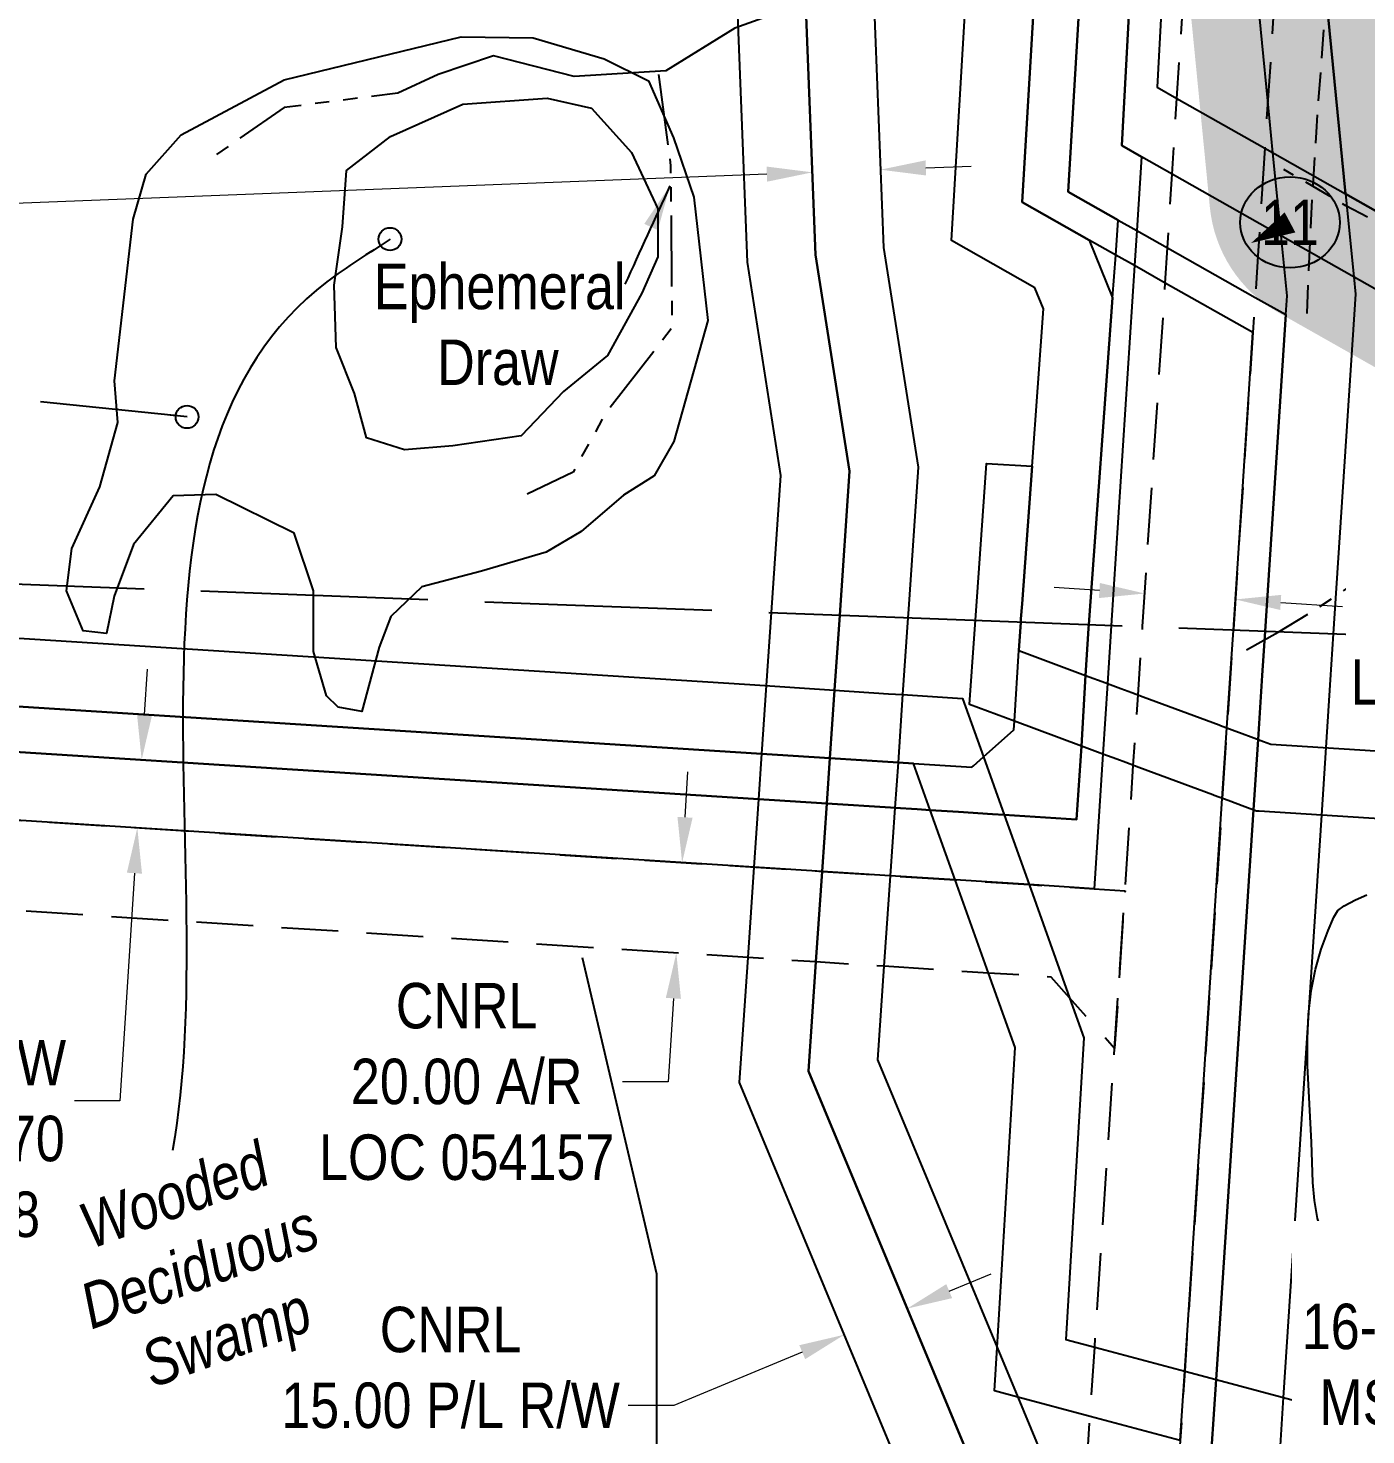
# Model space of a CAD drawing. Extents: x 331629 to 337523, y 6158057 to 6163201.
# Drawn here: x 333592.1 to 333886.3, y 6160443.1 to 6160752.6 of the extents above; entities that cross this region are included whole.
import ezdxf
from ezdxf.enums import TextEntityAlignment as Align

# ---------------------------------------------------------------- set-up
doc = ezdxf.new("R2010")
doc.units = 0
doc.header["$LTSCALE"] = 5
doc.header["$PDSIZE"] = 5
for name, pattern in [('foc-ACCESSROAD', [3.75, 2.5, -1.25]), ('foc-TOPO-ephemeral', [6.25, 3.125, -0.625, 0.625, -0.625, 0.625, -0.625]), ('foc-UNSURVEYED', [12.5, 10, -2.5]), ('UG_PIPE', [1.875, 1.25, -0.625])]:
    doc.linetypes.add(name, pattern=pattern)
doc.layers.get('Defpoints').update_dxf_attribs({"color": 9})
for name, color, linetype in [('AS-PIPE-UG', 44, 'UG_PIPE'), ('C-AR', 13, 'foc-ACCESSROAD'), ('C-RW', 13, 'Continuous'), ('F-RW', 190, 'Continuous'), ('L-USEC', 7, 'foc-UNSURVEYED'), ('P-BUFFER-H 30m', 51, 'Continuous'), ('P-ELEVATION', 7, 'Continuous'), ('P-PROPOSED', 10, 'Continuous'), ('P-PROPOSED-H', 21, 'Continuous'), ('T-DRAW', 143, 'foc-TOPO-ephemeral'), ('T-WATER', 160, 'Continuous'), ('T-WATER-T', 170, 'Continuous'), ('WETLAND', 143, 'Continuous'), ('WETLAND-T', 146, 'Continuous')]:
    doc.layers.add(name, color=color, linetype=linetype)
for name, color, linetype, lineweight in [('C-AR-T', 13, 'Continuous', 9), ('C-RW-T', 13, 'Continuous', 9), ('F-WS-T', 190, 'Continuous', 9)]:
    doc.layers.add(name, color=color, linetype=linetype, lineweight=lineweight)
doc.styles.add('80', font='ARIALN.TTF', dxfattribs={"height": 10})
doc.styles.add('80CG', font='ARIALN.TTF', dxfattribs={"height": 10})
doc.styles.add('80L', font='ARIALN.TTF', dxfattribs={"height": 10})
doc.dimstyles.new('Compass 5 000', dxfattribs={"dimscale": 5, "dimtxt": 9, "dimasz": 2, "dimexe": 0.2, "dimexo": 0.0625, "dimgap": 0.5, "dimtad": 0, "dimtih": 1, "dimtoh": 1, "dimzin": 0, "dimdsep": 46, "dimtxsty": '80CG', "dimcen": 0.1, "dimse1": 1, "dimse2": 1, "dimclrd": 256, "dimclrt": 256, "dimaunit": 1, "dimadec": 4, "dimazin": 0, "dimtfac": 0.06, "dimtofl": 0, "dimtmove": 0, "dimatfit": 1, "dimfxl": 0.2, "dimtolj": 1, "dimtzin": 0, "dimlwd": -1, "dimarcsym": 0})

# ---------------------------------------------------------------- blocks, each defined once
blk = doc.blocks.new('*D370')
at = {"layer": 'C-AR-T', "transparency": 16777216}
for p, q in [((333736.5786258912, 6160578.9316096), (333737.2188038097, 6160588.911097174)), ((333734.0232905299, 6160539.097468574), (333732.8465825494, 6160520.754220031)), ((333732.8465825494, 6160520.754220031), (333722.8465825493, 6160520.75422003))]:
    blk.add_line(p, q, dxfattribs=at)
for points in [[(333734.9153779622, 6160579.03830592), (333738.2418738201, 6160578.82491328), (333735.9384479728, 6160568.952122027)], [(333732.360042601, 6160539.204164893), (333735.6865384589, 6160538.990772254), (333734.6634684483, 6160549.076956147)]]:
    blk.add_solid(points, dxfattribs=at)
at = {"layer": 'Defpoints', "color": 0, "transparency": 16777216}
for p in [(333661.0961653403, 6160573.753207889), (333659.8211858159, 6160553.87804201), (333734.6634684483, 6160549.076956147)]:
    blk.add_point(p, dxfattribs=at)
at = {"layer": 'C-AR-T', "transparency": 16777216, "insert": (333688.545763996, 6160520.75422003), "char_height": 10, "attachment_point": 5, "style": '80CG'}
blk.add_mtext('\\A1;CNRL\\P20.00 A/R\\PLOC 054157', dxfattribs=at)
blk = doc.blocks.new('*D391')
at = {"layer": 'C-RW-T', "transparency": 16777216}
for p, q in [((333789.5597192625, 6160721.809069332), (333799.5521076382, 6160722.199164898)), ((333754.5854735136, 6160720.443700245), (333561.7931004714, 6160712.917226381))]:
    blk.add_line(p, q, dxfattribs=at)
for points in [[(333754.5204575859, 6160722.109098308), (333754.6504894414, 6160718.778302182), (333764.5778618893, 6160720.83379581)], [(333789.4947033349, 6160723.474467395), (333789.6247351903, 6160720.143671269), (333779.567330887, 6160721.418973765)]]:
    blk.add_solid(points, dxfattribs=at)
at = {"layer": 'Defpoints', "color": 0, "transparency": 16777216}
for p in [(333763.9892116543, 6160735.912208059), (333778.978680652, 6160736.497386014), (333764.5778618893, 6160720.83379581)]:
    blk.add_point(p, dxfattribs=at)
at = {"layer": 'C-RW-T', "transparency": 16777216, "insert": (333522.7071523131, 6160712.917226381), "char_height": 10, "attachment_point": 5, "style": '80CG'}
blk.add_mtext('\\A1;CNRL\\P15.00 P/L R/W\\PPLA 220065', dxfattribs=at)
blk = doc.blocks.new('*D394')
at = {"layer": 'C-RW-T', "transparency": 16777216}
for p, q in [((333794.6901406371, 6160474.681981553), (333803.924816248, 6160478.518746644)), ((333762.3709570509, 6160461.254209905), (333734.0919829705, 6160449.505039157)), ((333734.0919829705, 6160449.505039157), (333724.09198297, 6160449.505039157))]:
    blk.add_line(p, q, dxfattribs=at)
for points in [[(333794.0506797885, 6160476.221094156), (333795.3296014857, 6160473.142868952), (333785.4554650262, 6160470.845216462)], [(333761.7314962023, 6160462.793322507), (333763.0104178996, 6160459.715097304), (333771.6056326618, 6160465.090974996)]]:
    blk.add_solid(points, dxfattribs=at)
at = {"layer": 'Defpoints', "color": 0, "transparency": 16777216}
for p in [(333771.6056326618, 6160465.090974996), (333788.1988482685, 6160464.242191852), (333774.3490159041, 6160458.487950386)]:
    blk.add_point(p, dxfattribs=at)
at = {"layer": 'C-RW-T', "transparency": 16777216, "insert": (333685.006034812, 6160449.505039157), "char_height": 10, "attachment_point": 5, "style": '80CG'}
blk.add_mtext('\\A1;CNRL\\P15.00 P/L R/W\\PPLA 230131', dxfattribs=at)
blk = doc.blocks.new('*D398')
at = {"layer": 'C-RW-T', "transparency": 16777216}
for p, q in [((333813.6352483227, 6160763.406278239), (333551.4732410667, 6160778.965050716)), ((333844.1881437029, 6160761.593027139), (333854.1705792042, 6160761.000590255))]:
    blk.add_line(p, q, dxfattribs=at)
for points in [[(333813.7339878035, 6160765.070017489), (333813.536508842, 6160761.742538988), (333823.617683824, 6160762.813841354)], [(333844.2868831836, 6160763.256766389), (333844.0894042221, 6160759.929287888), (333834.2057082015, 6160762.185464024)]]:
    blk.add_solid(points, dxfattribs=at)
at = {"layer": 'Defpoints', "color": 0, "transparency": 16777216}
for p in [(333827.6015580007, 6160829.941273952), (333838.1895823781, 6160829.312896621), (333823.617683824, 6160762.813841354)]:
    blk.add_point(p, dxfattribs=at)
at = {"layer": 'C-RW-T', "transparency": 16777216, "insert": (333512.3872929084, 6160778.965050716), "char_height": 10, "attachment_point": 5, "style": '80CG'}
blk.add_mtext('\\A1;CNRL\\P10.00 P/L R/W\\PPlan 022 4070\\PPLA 982068', dxfattribs=at)
blk = doc.blocks.new('*D399')
at = {"layer": 'C-RW-T', "transparency": 16777216}
for p, q in [((333617.6891226698, 6160601.551534072), (333618.3244539317, 6160611.531331373)), ((333615.4664555807, 6160566.637831014), (333612.2765711353, 6160516.531056651)), ((333612.2765711353, 6160516.531056651), (333602.2765711353, 6160516.53105665))]:
    blk.add_line(p, q, dxfattribs=at)
for points in [[(333616.0258231195, 6160601.657422615), (333619.3524222201, 6160601.445645528), (333617.053791408, 6160591.57173677)], [(333613.8031560304, 6160566.743719557), (333617.129755131, 6160566.53194247), (333616.1017868426, 6160576.617628315)]]:
    blk.add_solid(points, dxfattribs=at)
at = {"layer": 'Defpoints', "color": 0, "transparency": 16777216}
for p in [(333592.8681264123, 6160593.111438287), (333591.916121847, 6160578.157329833), (333616.1017868426, 6160576.617628315)]:
    blk.add_point(p, dxfattribs=at)
at = {"layer": 'C-RW-T', "transparency": 16777216, "insert": (333563.1906229762, 6160516.531056652), "char_height": 10, "attachment_point": 5, "style": '80CG'}
blk.add_mtext('\\A1;CNRL\\P15.00 P/L R/W\\PPlan 022 4070\\PPLA 982068', dxfattribs=at)
blk = doc.blocks.new('*D513')
at = {"layer": 'C-AR-T', "transparency": 16777216}
for p, q in [((333827.7288933457, 6160628.827221039), (333817.7503178342, 6160629.481461638)), ((333867.6175848746, 6160626.211937786), (333881.1800103429, 6160625.322723755))]:
    blk.add_line(p, q, dxfattribs=at)
for points in [[(333827.8379334456, 6160630.490316957), (333827.6198532459, 6160627.164125119), (333837.7074688572, 6160628.172980441)], [(333867.7266249745, 6160627.875033705), (333867.5085447748, 6160624.548841867), (333857.6390093631, 6160626.866178384)]]:
    blk.add_solid(points, dxfattribs=at)
at = {"layer": 'Defpoints', "color": 0, "transparency": 16777216}
for p in [(333837.9045130597, 6160631.178328102), (333857.8360535656, 6160629.871526048), (333857.6390093631, 6160626.866178384)]:
    blk.add_point(p, dxfattribs=at)
at = {"layer": 'C-AR-T', "transparency": 16777216, "insert": (333915.4808288967, 6160625.322723755), "char_height": 10, "attachment_point": 5, "style": '80CG', "bg_fill": 3, "box_fill_scale": 1.1, "bg_fill_color": 256, "bg_fill_true_color": 13158600, "bg_fill_transparency": 0}
blk.add_mtext('\\A1;CNRL \\P20.00 A/R\\PLOC 981306', dxfattribs=at)
blk = doc.blocks.new('Induction_Bend_No')
at = {"layer": 'P-ELEVATION'}
h = blk.add_hatch(color=111, dxfattribs=at)
h.dxf.hatch_style = 1
edge = h.paths.add_edge_path()
edge.add_ellipse((0, 0), major_axis=(-10.94338366431845, 0), ratio=0.9137941524069553, start_angle=0, end_angle=360)
at = {"layer": 'P-ELEVATION', "color": 7, "flags": 128}
blk.add_lwpolyline([(0, 0, 5, 0, 0), (-8.542808240715885, -4.542353181251372, 0, 0, 0)], format="xyseb", dxfattribs=at)
at = {"layer": 'P-ELEVATION', "color": 7}
blk.add_ellipse((0, 0), major_axis=(-10.94338366431845, 0), ratio=0.9137941524069553, dxfattribs=at)
at = {"layer": 'P-ELEVATION', "style": '80'}
blk.add_attdef('BEND', text='', height=10, dxfattribs=at).set_placement((0, 0), align=Align.MIDDLE_CENTER)

msp = doc.modelspace()

# ---------------------------------------------------------------- hatches: boundary and pattern name
at = {"layer": 'P-BUFFER-H 30m'}
h = msp.add_hatch(color=256, dxfattribs=at)
h.dxf.hatch_style = 1
edge = h.paths.add_edge_path()
edge.add_line((334337.1842808389, 6159857.051173763), (334427.2786462629, 6159928.481120697))
edge.add_line((334427.2786462628, 6159928.481120697), (334371.8732461896, 6159998.363776013))
edge.add_line((334371.8732461896, 6159998.363776012), (334266.0888396498, 6159914.508955806))
edge.add_arc((334247.4528867204, 6159938.018555089), 29.9999999993986, 218.831839109589, 308.4037031654909, ccw=False)
edge.add_line((334224.0831974435, 6159919.207451371), (334140.5385509576, 6160022.997875282))
edge.add_line((334140.5385509576, 6160022.997875282), (333976.941418254, 6160221.542212292))
edge.add_arc((334000.0941724815, 6160240.619685178), 29.99999999991374, 132.7343521630825, 219.4879380229488, ccw=False)
edge.add_line((333979.7361673173, 6160262.654921181), (334138.4772264967, 6160409.313268838))
edge.add_line((334138.4772264968, 6160409.313268839), (334076.622103819, 6160476.270762024))
edge.add_line((334076.6221038189, 6160476.270762023), (334063.013591254, 6160485.038924614))
edge.add_arc((334079.2623166031, 6160510.257547189), 29.99999999964077, 222.7256274695583, 237.2057277109838, ccw=False)
edge.add_line((334057.2239808473, 6160489.902897668), (333995.5217083886, 6160556.709029401))
edge.add_line((333995.5217083886, 6160556.709029401), (333987.5535273638, 6160557.214628913))
edge.add_arc((333989.4532761966, 6160587.154417728), 29.99999999913983, 194.9048075012712, 266.3693176920443, ccw=False)
edge.add_line((333960.4626411743, 6160579.438001396), (333942.3785540868, 6160647.380054534))
edge.add_line((333942.3785540868, 6160647.380054534), (333867.1077894215, 6160689.984032953))
edge.add_arc((333881.8851804815, 6160716.092053053), 30.00000000040593, 185.6180673041316, 240.48972061021078, ccw=False)
edge.add_line((333852.0292831024, 6160713.155151336), (333847.4575090942, 6160759.630801117))
edge.add_arc((333877.3134064732, 6160762.567702834), 30.00000000004675, 176.4030204967399, 185.6180673059235, ccw=False)
edge.add_line((333847.372505357, 6160764.44984001), (333850.7563759896, 6160818.28020757))
edge.add_line((333850.7563759897, 6160818.28020757), (333732.1467863055, 6160825.353429129))
edge.add_arc((333733.9326481088, 6160855.300226916), 29.99999999962705, 176.587237553463, 266.58723755119723, ccw=False)
edge.add_line((333703.9858503232, 6160857.086088717), (333715.0661331185, 6161042.889373019))
edge.add_arc((333745.0129309041, 6161041.103511217), 30.00000000001992, 86.62077591483461, 176.5872375516875, ccw=False)
edge.add_line((333746.7812628988, 6161071.051349235), (333839.1572584131, 6161065.596817648))
edge.add_arc((333837.3889264183, 6161035.648979631), 29.99999999965573, -48.20442529783571, 86.62077591428579, ccw=False)
edge.add_line((333857.3831731384, 6161013.283155297), (333841.6192784507, 6160999.190797468))
edge.add_arc((333821.6250317316, 6161021.556621803), 30.00000000034905, 266.62077591993943, 311.7955746996528, ccw=False)
edge.add_line((333819.8566997395, 6160991.608783783), (333787.258580091, 6160993.53360713))
edge.add_line((333787.258580091, 6160993.533607131), (333781.5457889154, 6160897.540786976))
edge.add_line((333781.5457889154, 6160897.540786976), (333900.2829577221, 6160890.459957301))
edge.add_arc((333898.4970959186, 6160860.513159515), 29.99999999963398, -3.5969894639998756, 86.58723755097532, ccw=False)
edge.add_line((333928.4379967076, 6160858.631017135), (333922.44932058, 6160763.363857951))
edge.add_line((333922.4493205801, 6160763.363857951), (333924.3792252539, 6160743.744871192))
edge.add_line((333924.3792252538, 6160743.744871191), (333995.7756332692, 6160703.333815982))
edge.add_arc((333980.9982422083, 6160677.225795885), 30.00000000002551, 14.904807502990025, 60.489720607883385, ccw=False)
edge.add_line((334009.9888772306, 6160684.942212216), (334024.8103418219, 6160629.257856684))
edge.add_arc((334016.3524218875, 6160600.474813232), 29.99999999923482, 42.72562747526422, 73.62453335046717, ccw=False)
edge.add_line((334038.3907576409, 6160620.829462755), (334108.4391364063, 6160544.986855458))
edge.add_line((334108.4391364062, 6160544.986855458), (334122.0456274829, 6160536.219995339))
edge.add_arc((334105.7969021325, 6160511.001372767), 29.99999999964605, 42.731654311290015, 57.205727707684105, ccw=False)
edge.add_line((334127.8330966967, 6160531.358340348), (334224.0975555412, 6160427.153117436))
edge.add_arc((334202.0613609774, 6160406.796149855), 30.00000000012799, -47.265647837488984, 42.73165431297372, ccw=False)
edge.add_line((334222.419366141, 6160384.76091385), (334061.8583087877, 6160236.421098741))
edge.add_line((334061.8583087877, 6160236.42109874), (334198.581992911, 6160070.490848187))
edge.add_arc((334175.4292386899, 6160051.413375297), 29.999999999845, 38.831839131809716, 39.487938041494886, ccw=False)
edge.add_line((334198.7989279598, 6160070.224479023), (334254.5003645338, 6160001.024644474))
edge.add_line((334254.5003645339, 6160001.024644474), (334360.5442668037, 6160085.08516577))
edge.add_arc((334379.180219733, 6160061.575566488), 29.9999999993986, 38.40860469807433, 128.403703165491, ccw=False)
edge.add_line((334402.6882246622, 6160080.213530547), (334514.0014579316, 6159939.814502615))
edge.add_arc((334490.4934530027, 6159921.176538556), 29.99999999989897, -51.591395302424075, 38.40860469974439, ccw=False)
edge.add_line((334509.1314170605, 6159897.668533627), (334383.7773571952, 6159798.283474395))
edge.add_arc((334365.139393137, 6159821.791479323), 29.99999999967255, 218.4086047067574, 308.4086046993779, ccw=False)
edge.add_line((334341.6313882103, 6159803.153515262), (334332.3142399705, 6159814.905204771))
edge.add_arc((334355.8222448971, 6159833.543168833), 30.0000000003433, 128.4086046991165, 218.4086047081512, ccw=False)
at = {"layer": 'P-PROPOSED-H'}
h = msp.add_hatch(color=256, dxfattribs=at)
h.dxf.hatch_style = 1
h.paths.add_polyline_path([(334355.8222448971, 6159833.543168824), (334469.4246152503, 6159923.611079816), (334376.7448814319, 6160040.507734014), (334247.4528867205, 6159938.018555086), (334163.8005352722, 6160041.942784615), (334000.0941724816, 6160240.619685174), (334180.8694301293, 6160407.635079434), (334096.0732452262, 6160499.426021338), (334079.2623166026, 6160510.257547186), (334009.409761683, 6160585.88813257), (333989.4532761966, 6160587.154417725), (333968.1267017417, 6160667.27852063), (333881.8851804815, 6160716.092053049), (333877.3134064732, 6160762.567702822), (333882.5854754677, 6160846.4353924), (333733.9326481088, 6160855.300226908), (333745.0129309041, 6161041.10351121), (333837.3889264186, 6161035.648979628), (333821.6250317309, 6161021.556621795), (333759.0929664902, 6161025.248956825), (333749.8167634469, 6160869.379634263), (333898.4970959186, 6160860.513159512), (333892.3567373029, 6160762.833053044), (333896.048003733, 6160725.308449783), (333980.9982422083, 6160677.225795877), (334001.1705888576, 6160601.43813564), (334016.3524218858, 6160600.474813221), (334088.9866472504, 6160521.832464495), (334105.7969021327, 6160511.001372755), (334202.0613609773, 6160406.796149851), (334020.6795168625, 6160239.220339973), (334175.4292386833, 6160051.413375301), (334249.8017377931, 6159959.017829509), (334379.1802197328, 6160061.575566476), (334490.4934530023, 6159921.176538545), (334365.139393137, 6159821.791479313)])

# ---------------------------------------------------------------- linework, layer by layer
at = {"layer": 'AS-PIPE-UG', "flags": 128}
for points in [[(333873.4189999996, 6160689.788000005), (333874.2999999996, 6160710.255), (333875.4619999997, 6160729.689), (333877.236, 6160754.341000006), (333877.567, 6160781.342000006), (333876.936, 6160810.253000005), (333876.911, 6160826.613000005), (333877.411, 6160911.025000006), (333848.0659999996, 6160914.543000005), (333845.9929999997, 6160916.484000006), (333845.4179999997, 6160919.749000005), (333845.4879999997, 6160924.805000005), (333845.605, 6160938.404), (333844.7339999996, 6160960.380000005), (333843.5731993928, 6160984.474987959)], [(333989.0309999997, 6160570.672000006), (333987.5369999997, 6160580.243000005), (333982.7169999997, 6160597.277000005), (333975.3349999997, 6160627.376000006), (333966.6089999996, 6160656.956), (333965.0149999997, 6160662.146000005), (333962.3459999997, 6160665.998000005), (333956.746, 6160670.534000006), (333952.4419999996, 6160673.609000006), (333950.5759999997, 6160675.131000006), (333935.926, 6160683.889000006), (333917.366, 6160694.837000006), (333904.1629999997, 6160701.814000006), (333881.9459999996, 6160713.489000006), (333868.286, 6160721.485)]]:
    msp.add_lwpolyline(points, dxfattribs=at)
at = {"layer": 'C-AR', "flags": 128}
msp.add_lwpolyline([(333838.7008728357, 6160337.889942512), (333823.7738782229, 6160324.361015264), (333819.3077005793, 6160329.76079786), (333817.998613861, 6160331.343607359), (333823.7347674208, 6160417.74394442), (333825.684818674, 6160447.118747821), (333826.6984182727, 6160462.381935876), (333831.0604449456, 6160528.088906962), (333833.3639838834, 6160562.786367136), (333835.194953553, 6160590.366667138), (333836.2250623293, 6160605.884317551), (333836.9086465288, 6160616.178239956), (333837.2214383696, 6160620.88876806), (333841.9656898599, 6160692.354248015), (333842.2252785707, 6160696.466451696), (333842.7149258432, 6160704.226993683), (333843.7388269283, 6160720.452129965), (333844.7886255414, 6160737.088870016), (333849.5361751026, 6160810.068722145), (333850.1518413246, 6160820.056135933), (333855.5188965962, 6160907.127488379), (333875.4828796907, 6160906.054896872), (333874.4922300806, 6160890.09299843), (333871.210867993, 6160835.966530964), (333870.0484213362, 6160818.010841444), (333869.9940287801, 6160815.988146791), (333869.4323435533, 6160808.024845704), (333864.0994878444, 6160726.15892655), (333863.0469860236, 6160709.523791593), (333862.6726447446, 6160703.608197623), (333861.9991235625, 6160693.331124471), (333861.4887429581, 6160685.58289114), (333857.1976051647, 6160620.134110481), (333856.5755301664, 6160610.644289925), (333855.786572847, 6160598.603429499), (333854.7699681605, 6160583.086668652), (333846.5129299954, 6160457.080831023), (333845.5121183624, 6160441.808640751), (333839.3590763641, 6160347.934648491), (333838.7008728357, 6160337.889942512)], close=True, dxfattribs=at)
msp.add_lwpolyline([(333278.6742589418, 6160598.229931126), (333378.4814826535, 6160591.808527335), (333471.7455227942, 6160585.80759927), (333766.741061094, 6160567.027670002), (333781.6814969987, 6160566.076658705), (333795.9737513055, 6160565.166637564), (333812.2665114161, 6160564.129825217), (333826.6095861426, 6160563.216773071), (333833.3639838834, 6160562.786367136), (333831.0604449456, 6160528.088906962), (333821.1833546463, 6160539.218610224), (333817.1289552664, 6160543.786323059), (333803.3050544822, 6160544.673381537), (333780.3154744355, 6160546.147830898), (333765.377708551, 6160547.106656753), (333377.7245491755, 6160571.974365703), (333277.9165586858, 6160578.377146988)], dxfattribs=at)
at = {"layer": 'C-RW'}
for points in [[(333473.3480435899, 6160610.749308045), (333768.4457103222, 6160591.934054659), (333782.3749164711, 6160591.045784961), (333783.494471474, 6160590.974523164), (333786.8175299729, 6160590.762091374), (333797.3420054215, 6160590.091606408), (333799.6423538782, 6160589.945363278), (333800.0006313165, 6160590.262291756), (333802.2125411773, 6160592.218108129), (333808.9121274439, 6160598.143654534), (333809.0355785837, 6160600.086881206), (333810.0232604478, 6160615.622672915), (333810.4216311061, 6160621.9002453), (333810.4785815006, 6160622.583790459), (333810.7195771544, 6160625.916812772), (333812.9107265655, 6160656.201020541), (333815.4263708896, 6160690.782726966), (333813.5264749231, 6160695.457725034), (333795.1991882612, 6160705.815827433), (333801.677975831, 6160814.977553484)], [(333837.2177408363, 6160811.334811884), (333832.6447514258, 6160726.731091244), (333836.9724373613, 6160724.28186722), (333835.9290569065, 6160708.06177864), (333835.4298125925, 6160700.306009388), (333830.3372723375, 6160621.148564139), (333830.1783847583, 6160618.681381199), (333829.5160827959, 6160608.378635828), (333828.5164974577, 6160592.850509303), (333826.6095861426, 6160563.216773071), (333812.2665114161, 6160564.129825217), (333795.9737513055, 6160565.166637564), (333781.6814969987, 6160566.076658705), (333766.741061094, 6160567.027670002), (333471.7455227942, 6160585.80759927)], [(333816.6077195381, 6160813.436794734), (333810.7220583286, 6160714.266942082), (333825.4525473743, 6160705.943754042), (333830.6368044429, 6160693.19103218), (333825.4115447136, 6160621.334832912), (333825.3564552622, 6160620.474379975), (333824.7024602028, 6160610.164907146), (333823.7859916731, 6160594.607075123), (333822.68709988, 6160578.458729225), (333806.7747974779, 6160579.472446297), (333804.2359023919, 6160579.634955001), (333796.7627322447, 6160580.11133063), (333790.4849866807, 6160580.51067319), (333787.6734716106, 6160580.690655372), (333782.7050085932, 6160581.0073376), (333781.7955258085, 6160581.064812372), (333767.7630627842, 6160581.959106924), (333472.7082403768, 6160600.773540447)], [(333472.7082403768, 6160600.773540447), (333767.7630627842, 6160581.959106924), (333781.7955258085, 6160581.064812372), (333782.7050085932, 6160581.0073376), (333787.6734716106, 6160580.690655372), (333790.4849866807, 6160580.51067319), (333796.7627322447, 6160580.11133063), (333804.2359023919, 6160579.634955001), (333806.7747974779, 6160579.472446297), (333822.68709988, 6160578.458729225), (333823.7859916731, 6160594.607075123), (333824.7024602028, 6160610.164907146), (333825.3564552622, 6160620.474379975), (333825.4115447136, 6160621.334832912), (333830.6368044429, 6160693.19103218), (333831.3228631483, 6160702.626725821), (333831.8843055022, 6160710.347071093), (333820.8727139176, 6160716.569128036), (333822.0486640988, 6160736.377233273), (333826.5625291088, 6160812.429993826)], [(333795.8457648284, 6160406.747617562), (333748.5622263466, 6160520.553943653), (333750.4419948414, 6160548.0641534), (333751.8027038971, 6160567.978052432), (333752.8227157852, 6160582.911067151), (333753.5041725794, 6160592.885157964), (333754.5302830932, 6160607.904105866), (333755.6279695132, 6160623.970638857), (333757.6884993571, 6160654.128950894), (333750.333311556, 6160701.083679739), (333746.1682355736, 6160808.07291586)], [(333808.5300995908, 6160415.340401771), (333763.7336920527, 6160523.087066406), (333765.377708551, 6160547.106656753), (333766.741061094, 6160567.027670002), (333767.7630931759, 6160581.959907294), (333768.4457103222, 6160591.934054659), (333769.4707493776, 6160606.915672631), (333770.5995355644, 6160623.404933694), (333772.7663526881, 6160655.068689411), (333765.2857009564, 6160702.702334096), (333761.179917838, 6160807.872920278)], [(333761.179917838, 6160807.872920278), (333765.2857009564, 6160702.702334096), (333772.7663526881, 6160655.068689411), (333770.5995355644, 6160623.404933694), (333769.4707493776, 6160606.915672631), (333768.4457103222, 6160591.934054659), (333767.7630931759, 6160581.959907294), (333766.741061094, 6160567.027670002), (333765.377708551, 6160547.106656753), (333763.7336920527, 6160523.087066406), (333808.5300995908, 6160415.340401771)], [(333776.1911351242, 6160807.660770483), (333780.2395709007, 6160704.308057916), (333787.8454342025, 6160655.996209423), (333785.7014622667, 6160624.71892339), (333785.572637274, 6160622.839321692), (333784.4135303972, 6160605.934316297), (333783.4590615233, 6160590.976568942), (333782.7050085932, 6160581.0073376), (333781.6814969987, 6160566.076658705), (333780.3154744355, 6160546.147830898), (333778.9070630098, 6160525.608145388), (333805.2322180413, 6160462.26518645), (333809.7533732219, 6160451.386354176), (333823.7347674208, 6160417.74394442)], [(333852.4112392957, 6160439.960491369), (333853.4104658936, 6160455.23494619), (333861.6070799534, 6160580.553063782), (333862.6214291631, 6160596.064900876), (333863.5429059905, 6160610.149937203), (333864.1786123411, 6160619.870681634), (333868.7339649893, 6160689.525570844), (333869.0034438863, 6160693.643210439), (333867.7004678496, 6160706.889706814), (333865.9058712939, 6160725.136555262), (333864.7789180127, 6160736.591773144), (333862.2607152649, 6160762.194554091)], [(333877.3134064732, 6160762.567702837), (333881.8851874443, 6160716.091982275), (333883.6803108281, 6160697.8451246), (333884.0568211912, 6160694.01636927), (333879.1672518384, 6160619.304700431), (333878.5042621404, 6160609.175310405), (333877.5279936032, 6160594.25856411), (333876.5554438323, 6160579.394978564), (333868.1710773068, 6160451.285950798), (333867.1714219422, 6160436.007804736)], [(333977.7101695739, 6160572.973088874), (333862.8897466114, 6160580.262826936), (333862.288354819, 6160580.300878435), (333859.7171650887, 6160581.25368417), (333856.020902115, 6160582.623101447), (333853.9782780423, 6160583.379815703), (333853.0086556805, 6160583.740732008), (333852.688172153, 6160583.859999), (333836.4296306527, 6160589.907217838), (333833.5127817606, 6160590.991885535), (333831.5317667391, 6160591.729039412), (333828.5164974577, 6160592.850509303), (333823.8001660088, 6160594.605034226), (333809.0355785837, 6160600.086881206), (333799.1560900302, 6160603.756016112), (333800.2616989956, 6160619.293742798), (333800.4738430554, 6160622.276390281), (333800.9905814978, 6160629.534246213), (333802.9292849979, 6160656.783432633), (333812.9107265655, 6160656.201020541), (333810.7195771544, 6160625.916812772), (333810.4785815006, 6160622.583790459), (333810.4216576916, 6160621.900945625), (333810.0232604478, 6160615.622672915), (333824.7024602028, 6160610.164907146), (333829.1627535173, 6160608.515081788), (333829.5160827959, 6160608.378635828), (333832.4684521919, 6160607.284701417), (333834.9011331031, 6160606.376711158), (333837.3658218551, 6160605.460794639), (333854.0598660659, 6160599.246060169), (333854.4008304786, 6160599.118902387), (333856.9566358076, 6160598.167979198), (333859.1706272692, 6160597.345750008), (333861.1030862614, 6160596.627784455), (333863.8144061344, 6160595.622771814), (333865.4186655013, 6160595.027172639), (333973.6692933253, 6160588.156251231)]]:
    msp.add_lwpolyline(points, dxfattribs=at)
at = {"layer": 'F-RW'}
for points in [[(333845.5121183624, 6160441.808640751), (333846.5129299954, 6160457.080831023), (333854.7699681605, 6160583.086668652), (333855.786572847, 6160598.603429499), (333856.5755301664, 6160610.644289925), (333857.1975785869, 6160620.133410146), (333861.4887429581, 6160685.58289114), (333842.2252785707, 6160696.466451696), (333835.4298125925, 6160700.306009388), (333831.3228631483, 6160702.626725821), (333825.4525473743, 6160705.943754042), (333810.7220583286, 6160714.266942082), (333816.6077195381, 6160813.436794734)], [(333826.5625291088, 6160812.429993826), (333822.0486640988, 6160736.377233273), (333820.8727139176, 6160716.569128036), (333831.8843055022, 6160710.347071093), (333835.9290569065, 6160708.06177864), (333842.7149258432, 6160704.226993683), (333861.9991235625, 6160693.331124471), (333868.7339649893, 6160689.525570844), (333864.1785819679, 6160619.869881254), (333863.5429059905, 6160610.149937203), (333862.6214291631, 6160596.064900876), (333861.6070799534, 6160580.553063782), (333853.4104658936, 6160455.23494619), (333852.4112392957, 6160439.960491369)], [(333955.2567702879, 6160657.332478519), (333863.0469860236, 6160709.523791593), (333843.7388269283, 6160720.452129965), (333836.9724373613, 6160724.28186722), (333832.6447514258, 6160726.731091244), (333837.2177408363, 6160811.334811884)], [(333844.2429670434, 6160810.612384139), (333840.4278904769, 6160739.557175274), (333844.7886255414, 6160737.088870016), (333864.0994878444, 6160726.15892655), (333968.1267017417, 6160667.278520645)], [(333474.3010366229, 6160625.716421126), (333750.8446332151, 6160608.147765661), (333769.4707493776, 6160606.915672631), (333781.3029383582, 6160606.132872492), (333784.4135303972, 6160605.934316297), (333797.6047937696, 6160605.09134344), (333802.2125411773, 6160592.218108129), (333806.7747974779, 6160579.472446297), (333812.2665114161, 6160564.129825217), (333821.1833546463, 6160539.218610224), (333824.3317779916, 6160530.422265406), (333820.3641614725, 6160464.076335171), (333826.6984182727, 6160462.381935876), (333846.5129299954, 6160457.080831023), (333853.4104658936, 6160455.23494619), (333916.7239208994, 6160438.29587849)], [(333845.5121183624, 6160441.808640751), (333825.684818674, 6160447.118747821), (333809.7533732219, 6160451.386354176), (333804.6628389489, 6160452.749723227), (333805.2322180413, 6160462.26518645), (333809.1783854126, 6160528.255450337), (333803.3050544822, 6160544.673381537), (333795.9737513055, 6160565.166637564), (333790.4849866807, 6160580.51067319), (333786.8175299729, 6160590.762091374), (333783.494471474, 6160590.974523164), (333782.3749164711, 6160591.045784961), (333768.4457103222, 6160591.934054659), (333473.3480435899, 6160610.749308045), (333379.4351529256, 6160616.790857559), (333279.6275208068, 6160623.206697185)]]:
    msp.add_lwpolyline(points, dxfattribs=at)
at = {"layer": 'L-USEC'}
for p, q in [((333380.2513461247, 6160638.169991397), (333782.7594103584, 6160622.964095255)), ((333782.7594103584, 6160622.964095255), (334185.2665675433, 6160607.758760657))]:
    msp.add_line(p, q, dxfattribs=at)
at = {"layer": 'P-PROPOSED', "flags": 128}
msp.add_lwpolyline([(334180.8694301293, 6160407.635079439), (334096.0732452262, 6160499.426021352), (334079.2623166026, 6160510.25754719), (334009.409761683, 6160585.888132581), (333989.4532761966, 6160587.15441773), (333968.1267017417, 6160667.278520645), (333881.8851804815, 6160716.092053054), (333877.3134064732, 6160762.567702837), (333882.5854754677, 6160846.43539241), (333733.9326481088, 6160855.300226918), (333745.0129309041, 6161041.10351122), (333837.3889264186, 6161035.648979632), (333821.6250317309, 6161021.556621805), (333759.0929664902, 6161025.248956835), (333749.8167634469, 6160869.379634278), (333898.4970959186, 6160860.513159516), (333892.3567373029, 6160762.833053059), (333896.048003733, 6160725.308449798), (333980.9982422083, 6160677.225795887), (334001.1705888576, 6160601.438135644), (334016.3524218858, 6160600.474813236), (334088.9866472504, 6160521.83246451), (334105.7969021327, 6160511.001372769), (334202.0613609773, 6160406.796149855)], dxfattribs=at)
at = {"layer": 'T-DRAW', "flags": 128}
for points in [[(333860.064207444, 6160615.779592936), (333867.0486403434, 6160619.693156603), (333873.8822869638, 6160623.816434409), (333880.5651472842, 6160628.149426358), (333887.0972212921, 6160632.692132461), (333896.8005089222, 6160639.648515792), (333902.4197560179, 6160643.999083243), (333907.3175075547, 6160648.337867517), (333911.3385766054, 6160652.605530798), (333914.3549926911, 6160656.817991558), (333920.2733289169, 6160666.965499177), (333921.7995840512, 6160669.135995017), (333923.3338344241, 6160670.975933866), (333926.9532335663, 6160674.56154239), (333931.1781533337, 6160678.080040846), (333936.0443249774, 6160681.562692147), (333941.6769639502, 6160685.09955199), (333945.2677185492, 6160687.02113225), (333955.3785225292, 6160691.816810469), (333963.9197355365, 6160696.218202769), (333967.8978497828, 6160698.456277766), (333971.6014980485, 6160700.924679077), (333974.6328229998, 6160703.45943227), (333980.0383703118, 6160708.638929128), (333983.1067043354, 6160712.16484786), (333984.1869487068, 6160713.783948981), (333984.9172397411, 6160715.26722646), (333985.3027928406, 6160716.625425383), (333985.3447966989, 6160717.863301682), (333985.0919046646, 6160718.897306045), (333984.5559454537, 6160719.964162852), (333982.6072378024, 6160722.244339184), (333980.1089429225, 6160724.32148485), (333972.9090052095, 6160729.58724931), (333969.8542959801, 6160731.891222456), (333966.2249454324, 6160734.19584128), (333953.9335629804, 6160740.804027344), (333949.7634251518, 6160743.242897367), (333946.0671094719, 6160745.802611642), (333943.0052396186, 6160748.435735101), (333939.0079489125, 6160752.457122274), (333935.534776003, 6160756.263135882), (333932.503802483, 6160759.943831018), (333929.8958804562, 6160763.523579735), (333927.6885834768, 6160767.036573804), (333925.8900547493, 6160770.474026239), (333924.497251544, 6160773.841799556), (333923.5090360402, 6160777.142750211), (333922.0325001029, 6160784.471864739), (333921.649317788, 6160787.603800016), (333921.4960065573, 6160790.42794421), (333921.5731789268, 6160792.964933183), (333921.8823815687, 6160795.199753102), (333922.4236473086, 6160797.132592598), (333923.1968165945, 6160798.762811993), (333924.5535790123, 6160800.300948162), (333926.6297510198, 6160801.568770423), (333929.4658911548, 6160802.623083374), (333936.3882652587, 6160804.449951858), (333939.3183895759, 6160805.425530625), (333941.9976969733, 6160806.790850078), (333943.890235568, 6160808.455061233), (333945.2097984824, 6160810.332215981), (333946.6417145973, 6160812.917766972), (333948.1044695913, 6160816.072972058), (333949.3543470735, 6160819.276008528), (333968.067422198, 6160840.624174824), (333970.9384043592, 6160844.081230065)], [(333682.2856565271, 6160742.382445094), (333673.373696816, 6160738.271463673), (333648.4138096577, 6160735.090478053), (333632.0068838316, 6160723.735529384)], [(333730.769437337, 6160742.387445061), (333733.4064254158, 6160722.257536066), (333733.707424055, 6160686.600697273), (333718.8864910582, 6160667.458783809), (333711.9635223565, 6160654.901840584), (333701.8705679856, 6160650.007862703)]]:
    msp.add_lwpolyline(points, dxfattribs=at)
at = {"layer": 'T-WATER', "flags": 128}
for points in [[(333780.7462251114, 6160764.500269224), (333747.5523614635, 6160752.55139911), (333732.3614301398, 6160743.170441532), (333712.2145212212, 6160741.933447117), (333694.4346016028, 6160746.476426586), (333682.2856565271, 6160742.382445094)], [(333713.9701849064, 6160548.113105875), (333730.2889818822, 6160478.526538548), (333730.2889818822, 6160467.245866447), (333730.2889818822, 6160438.659236946), (333728.2960694247, 6160417.956729453), (333761.1069232601, 6160407.754837862), (333763.2942839199, 6160384.800577), (333744.7014761633, 6160366.218547146), (333753.3101073072, 6160309.233084104), (333769.9987917403, 6160286.68935297), (333756.5921976226, 6160245.451382955)]]:
    msp.add_lwpolyline(points, dxfattribs=at)
at = {"layer": 'WETLAND'}
for points in [[(333615.169586797, 6160710.564996484), (333618.0484737807, 6160720.461051756), (333625.779238823, 6160729.090612778), (333648.427736413, 6160741.184458219), (333687.3480604296, 6160750.639715677), (333703.1799888383, 6160750.419816763), (333718.7921182443, 6160745.802137722), (333728.5580740898, 6160740.976859594), (333734.0468492679, 6160728.430916327), (333738.5133290716, 6160715.375075389), (333741.6055150873, 6160688.232498111), (333734.1458488173, 6160661.637218319), (333729.7835685438, 6160654.089752412), (333723.0614989377, 6160649.826771656), (333713.7287411367, 6160641.781207982), (333706.0050760625, 6160637.275728301), (333691.8449400873, 6160633.092147151), (333678.6730996472, 6160629.661662585), (333671.8921303095, 6160623.115692141), (333669.3176419502, 6160616.357522688), (333665.455759413, 6160602.197486681), (333660.306682693, 6160603.162882289), (333657.706394452, 6160605.663170969), (333654.8345074378, 6160615.449826723), (333654.8345074388, 6160628.743766609), (333650.5917266237, 6160641.472009045), (333633.3379046416, 6160649.957470584), (333624.0038468494, 6160649.674671816), (333615.2355864921, 6160638.926320373), (333610.9928056799, 6160627.612371489), (333609.2957133538, 6160619.409808579), (333604.2044363744, 6160619.975505981), (333600.5273529999, 6160628.743766322), (333601.6587478859, 6160638.077824128), (333607.8815197476, 6160651.654562785), (333611.8414018432, 6160665.796998864), (333611.0656053514, 6160674.951157478), (333615.169586797, 6160710.564996484)], [(333685.5059687559, 6160660.67042243), (333674.8991167157, 6160659.786526368), (333666.5019546874, 6160662.438214331), (333663.8502666728, 6160672.161170376), (333659.8726846591, 6160682.326024382), (333659.4307866597, 6160696.026562449), (333661.1985786641, 6160708.843204507), (333662.0824746696, 6160721.217848564), (333671.8054307076, 6160728.73101465), (333687.7156587667, 6160735.802282763), (333706.2780073194, 6160737.128100622), (333716.0006308685, 6160734.918286907), (333724.8396908999, 6160725.195430918), (333730.5850649237, 6160712.820686894), (333730.5850649198, 6160702.213934842), (333727.0493809085, 6160694.258770787), (333719.5362148827, 6160680.558232689), (333709.8132588448, 6160672.603068608), (333700.5323008096, 6160662.880112516), (333685.5059687559, 6160660.67042243)]]:
    msp.add_lwpolyline(points, close=True, dxfattribs=at)
msp.add_lwpolyline([(333888.1640697483, 6160478.654815054), (333885.0178348132, 6160479.459460301), (333882.2976513269, 6160480.579554324), (333880.1505335303, 6160481.953615623), (333878.6124675797, 6160483.555061432), (333877.818549541, 6160484.935649311), (333876.8255611491, 6160487.30544288), (333875.7367333013, 6160490.680386333), (333875.0374514742, 6160494.598065057), (333874.7039041872, 6160498.61285108), (333874.3659549938, 6160507.4354495), (333874.3659549938, 6160507.4354495), (333873.4868915266, 6160524.263861913), (333873.4825866197, 6160530.22387123), (333873.7505332088, 6160535.569194224), (333874.3373926327, 6160540.732899262), (333875.2468103983, 6160545.497824744), (333876.4900252357, 6160549.922023974), (333878.075849748, 6160554.03574582), (333879.2775733484, 6160556.996896726), (333880.1958791511, 6160558.401554603), (333881.5656817037, 6160559.483796133), (333884.0984966094, 6160560.789746754), (333886.5870278708, 6160561.852148369)], dxfattribs=at)

# ---------------------------------------------------------------- block references
msp.add_blockref('Induction_Bend_No', (333869.6580945611, 6160709.823682589)).add_auto_attribs({'BEND': '11'})

# ---------------------------------------------------------------- texts
at = {"layer": 'T-WATER-T', "insert": (333679.3797333642, 6160700.723376673), "char_height": 9.997990400188913, "attachment_point": 1, "style": '80L'}
msp.add_mtext_dynamic_manual_height_columns('\\pi-11.272;Ephemeral\\P\\pi2.6744;Draw', width=31.10068880621111, gutter_width=50, heights=[0], dxfattribs=at)
at = {"layer": 'WETLAND-T', "insert": (333607.1659201282, 6160494.99626273), "char_height": 9.99799040018888, "attachment_point": 1, "rotation": 19.999999999999986, "style": '80L'}
msp.add_mtext_dynamic_manual_height_columns('\\pi-5.072;{\\fArial Narrow|b0|i1|c0|p34;Wooded \\P\\pi-10.947;Deciduous \\P\\pi-2.743;Swamp}', width=31.64160982264666, gutter_width=50, heights=[0], dxfattribs=at)

# ---------------------------------------------------------------- dimensions: what is measured, and where the dimension line sits
at = {"layer": 'C-AR-T'}
dim = msp.add_linear_dim(base=(333734.6634684483, 6160549.076956147), p1=(333661.0961653404, 6160573.753207889), p2=(333659.821185816, 6160553.878042011), angle=266.32954070292413, text='CNRL\\P20.00 A/R\\PLOC 054157', dimstyle='Compass 5 000', dxfattribs=at)
dim.commit()
dim.dimension.update_dxf_attribs({"geometry": '*D370', "text_midpoint": (333688.545763996, 6160520.75422003), "dimtype": 161})
at = {"layer": 'C-RW-T'}
for base, p1, p2, angle, text, picture, middle in [((333823.617683824, 6160762.813841354), (333838.1895823781, 6160829.31289662), (333827.6015580007, 6160829.941273951), 176.6035979160322, 'CNRL\\P10.00 P/L R/W\\PPlan 022 4070\\PPLA 982068', '*D398', (333512.3872929084, 6160778.965050716)), ((333764.5778618893, 6160720.83379581), (333778.978680652, 6160736.497386014), (333763.9892116543, 6160735.912208059), 182.23565021542765, 'CNRL\\P15.00 P/L R/W\\PPLA 220065', '*D391', (333522.7071523131, 6160712.917226381)), ((333616.1017868426, 6160576.617628315), (333592.8681264125, 6160593.111438289), (333591.9161218471, 6160578.157329835), 266.35736664609567, 'CNRL\\P15.00 P/L R/W\\PPlan 022 4070\\PPLA 982068', '*D399', (333563.1906229762, 6160516.531056652)), ((333771.6056326618, 6160465.090974996), (333788.1988482685, 6160464.242191853), (333774.3490159038, 6160458.487950386), 202.56160087848403, 'CNRL\\P15.00 P/L R/W\\PPLA 230131', '*D394', (333685.006034812, 6160449.505039157))]:
    dim = msp.add_linear_dim(base=base, p1=p1, p2=p2, angle=angle, text=text, dimstyle='Compass 5 000', dxfattribs=at)
    dim.commit()
    dim.dimension.update_dxf_attribs({"geometry": picture, "text_midpoint": middle, "dimtype": 161})

# ---------------------------------------------------------------- leaders
at = {"layer": 'T-WATER-T', "path_type": 1}
msp.add_leader([(333733.2739085226, 6160717.903353444), (333723.3491779498, 6160696.218686678)], dimstyle='Compass 5 000', override={"dimgap": 0.5, "dimtad": 0}, dxfattribs=at)
at = {"layer": 'WETLAND-T', "path_type": 1}
msp.add_leader([(333671.6863652808, 6160706.146797617), (333657.791062957, 6160696.73931036), (333623.8462894776, 6160505.602539199)], dimstyle='Compass 5 000', override={"dimasz": 1, "dimgap": 0.5, "dimtad": 0, "dimldrblk": 'DotBlank'}, dxfattribs=at)
at = {"layer": 'WETLAND-T'}
msp.add_leader([(333627.0357664137, 6160667.027639164), (333594.7667205949, 6160670.378321976)], dimstyle='Compass 5 000', override={"dimasz": 1, "dimldrblk": 'DotBlank'}, dxfattribs=at)

# ---------------------------------------------------------------- next in the draw order: texts
at = {"layer": 'F-WS-T', "insert": (333871.5855095354, 6160488.582305872), "char_height": 9.99795999999995, "attachment_point": 1, "style": '80L', "bg_fill": 3, "box_fill_scale": 1.15, "bg_fill_color": 256, "bg_fill_true_color": 256, "bg_fill_transparency": 0}
msp.add_mtext_dynamic_manual_height_columns('\\pi17.369;Insignia\\P\\pi0.67093;16-4 (Surface)\\P\\pi4.5344;MSL 921016', width=72.62335004082884, gutter_width=49.99999999999968, heights=[0], dxfattribs=at)

# ---------------------------------------------------------------- next in the draw order: dimensions: what is measured, and where the dimension line sits
at = {"layer": 'C-AR-T'}
dim = msp.add_linear_dim(base=(333857.6390093631, 6160626.866178384), p1=(333837.9045130598, 6160631.178328102), p2=(333857.8360535656, 6160629.871526047), angle=356.24879818900314, text='CNRL \\P20.00 A/R\\PLOC 981306', dimstyle='Compass 5 000', override={"dimtfill": 1}, dxfattribs=at)
dim.commit()
dim.dimension.update_dxf_attribs({"geometry": '*D513', "text_midpoint": (333915.4808288967, 6160625.322723755), "dimtype": 161})

doc.saveas('drawing.dxf')
